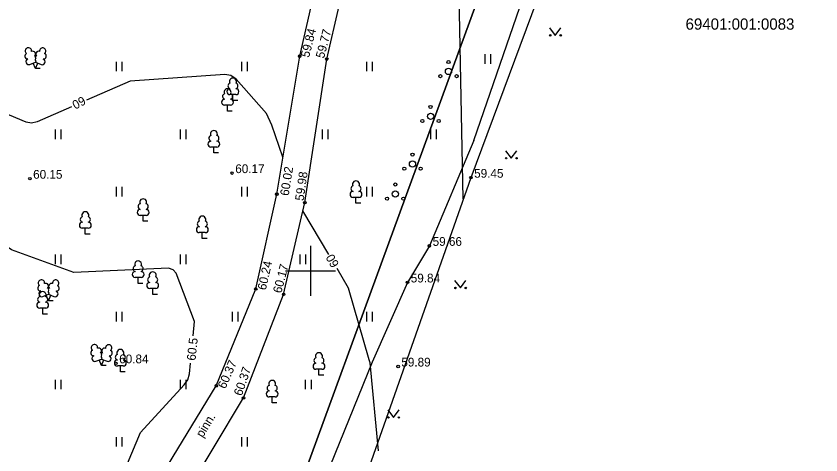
# Model space of a CAD drawing. Extents: x 641099 to 641614, y 6453870 to 6454751.
# Drawn here: x 641376.5 to 641440.8, y 6454185.3 to 6454220.4 of the extents above; entities that cross this region are included whole.
import ezdxf

# ---------------------------------------------------------------- set-up
doc = ezdxf.new("R2010")
doc.units = 0
for name, color, linetype in [('AED', 7, 'Continuous'), ('HALJASTUS', 7, 'Continuous'), ('HORISONTAAL-EH2000', 7, 'Continuous'), ('KORGUS-EH2000', 7, 'Continuous'), ('MOOTPIIR', 7, 'Continuous'), ('PIIR', 7, 'Continuous'), ('PUU', 7, 'Continuous'), ('TEE', 7, 'Continuous'), ('VORK', 7, 'Continuous')]:
    doc.layers.add(name, color=color, linetype=linetype)

msp = doc.modelspace()

# ---------------------------------------------------------------- linework, layer by layer
at = {"layer": 'AED'}
msp.add_lwpolyline([(641413.058, 6454210.43), (641409.507, 6454202.007), (641407.756, 6454199.082), (641404.925, 6454192.702), (641399.714, 6454179.831), (641398.668, 6454177.68), (641396.771, 6454167.663), (641396.75, 6454166.5)], dxfattribs=at)
at = {"layer": 'HALJASTUS'}
for p, q in [((641413.058, 6454210.43), (641422.553, 6454238.046)), ((641419.109, 6454219.442), (641419.572, 6454218.835)), ((641419.572, 6454218.835), (641420.018, 6454219.442)), ((641413.928, 6454217.318), (641413.928, 6454216.557)), ((641414.383, 6454217.318), (641414.383, 6454216.557)), ((641384.481, 6454216.721), (641384.481, 6454215.96)), ((641384.936, 6454216.721), (641384.936, 6454215.96)), ((641394.481, 6454216.721), (641394.481, 6454215.96)), ((641394.936, 6454216.721), (641394.936, 6454215.96)), ((641404.481, 6454216.721), (641404.481, 6454215.96)), ((641404.936, 6454216.721), (641404.936, 6454215.96)), ((641379.589, 6454211.308), (641379.589, 6454210.547)), ((641380.044, 6454211.308), (641380.044, 6454210.547)), ((641389.589, 6454211.308), (641389.589, 6454210.547)), ((641390.044, 6454211.308), (641390.044, 6454210.547)), ((641400.935, 6454211.308), (641400.935, 6454210.547)), ((641401.39, 6454211.308), (641401.39, 6454210.547)), ((641409.589, 6454211.308), (641409.589, 6454210.547)), ((641410.044, 6454211.308), (641410.044, 6454210.547)), ((641415.58, 6454209.615), (641416.043, 6454209.008)), ((641416.043, 6454209.008), (641416.489, 6454209.615)), ((641384.481, 6454206.721), (641384.481, 6454205.96)), ((641384.936, 6454206.721), (641384.936, 6454205.96)), ((641394.481, 6454206.721), (641394.481, 6454205.96)), ((641394.936, 6454206.721), (641394.936, 6454205.96)), ((641404.481, 6454206.721), (641404.481, 6454205.96)), ((641404.936, 6454206.721), (641404.936, 6454205.96)), ((641379.589, 6454201.308), (641379.589, 6454200.547)), ((641380.044, 6454201.308), (641380.044, 6454200.547)), ((641389.589, 6454201.308), (641389.589, 6454200.547)), ((641390.044, 6454201.308), (641390.044, 6454200.547)), ((641399.141, 6454201.308), (641399.141, 6454200.547)), ((641399.596, 6454201.308), (641399.596, 6454200.547)), ((641411.523, 6454199.246), (641411.986, 6454198.639)), ((641411.986, 6454198.639), (641412.432, 6454199.246)), ((641384.481, 6454196.721), (641384.481, 6454195.96)), ((641384.936, 6454196.721), (641384.936, 6454195.96)), ((641393.734, 6454196.721), (641393.734, 6454195.96)), ((641394.19, 6454196.721), (641394.19, 6454195.96)), ((641404.481, 6454196.721), (641404.481, 6454195.96)), ((641404.936, 6454196.721), (641404.936, 6454195.96)), ((641379.589, 6454191.308), (641379.589, 6454190.547)), ((641380.044, 6454191.308), (641380.044, 6454190.547)), ((641389.589, 6454191.308), (641389.589, 6454190.547)), ((641390.044, 6454191.308), (641390.044, 6454190.547)), ((641399.589, 6454191.308), (641399.589, 6454190.547)), ((641400.044, 6454191.308), (641400.044, 6454190.547)), ((641406.172, 6454188.894), (641406.635, 6454188.288)), ((641406.635, 6454188.288), (641407.081, 6454188.894)), ((641384.481, 6454186.721), (641384.481, 6454185.96)), ((641384.936, 6454186.721), (641384.936, 6454185.96)), ((641394.481, 6454186.721), (641394.481, 6454185.96)), ((641394.936, 6454186.721), (641394.936, 6454185.96))]:
    msp.add_line(p, q, dxfattribs=at)
for centre in [(641419.171, 6454218.835), (641420, 6454218.835), (641415.642, 6454209.008), (641416.471, 6454209.008), (641411.585, 6454198.639), (641412.414, 6454198.639), (641406.234, 6454188.288), (641407.063, 6454188.288)]:
    msp.add_circle(centre, 0.055, dxfattribs=at)
at = {"layer": 'HORISONTAAL-EH2000'}
for points in [[(641408.815, 6454224.707), (641409.829, 6454223.82), (641411.141, 6454223.163), (641411.454, 6454222.943), (641411.64, 6454222.646), (641411.851, 6454222.016), (641412.171, 6454205.757)], [(641397.803, 6454209.096), (641396.904, 6454211.643), (641396.484, 6454212.581), (641394.074, 6454215.325), (641393.63, 6454215.619), (641393.158, 6454215.702), (641385.579, 6454215.177), (641382.11, 6454213.656)], [(641380.895, 6454213.123), (641378.164, 6454211.925), (641377.703, 6454211.823), (641377.278, 6454211.898), (641374.076, 6454213.218), (641373.779, 6454213.191), (641373.541, 6454213.01), (641372.203, 6454209.596), (641371.875, 6454209.109), (641371.501, 6454208.852), (641369.915, 6454208.277)], [(641401.459, 6454201.313), (641399.4, 6454204.81)], [(641390.622, 6454194.81), (641390.732, 6454195.959), (641389.26, 6454199.836), (641389.022, 6454200.093), (641388.656, 6454200.222), (641381.074, 6454199.866), (641376.116, 6454201.7), (641373.659, 6454203.402), (641373.225, 6454203.561), (641372.8, 6454203.531), (641369.558, 6454202.517)], [(641405.443, 6454185.614), (641404.76, 6454192.656), (641404.691, 6454192.882), (641403.041, 6454198.628), (641402.124, 6454200.185)], [(641382.546, 6454176.294), (641381.634, 6454178.048), (641381.65, 6454178.552), (641381.869, 6454179.082), (641383.85, 6454180.984), (641386.424, 6454187.091), (641389.908, 6454190.894), (641390.186, 6454191.307), (641390.331, 6454191.772), (641390.412, 6454192.626)]]:
    msp.add_lwpolyline(points, dxfattribs=at)
at = {"layer": 'KORGUS-EH2000'}
for centre in [(641399.139, 6454217.167), (641401.302, 6454216.936), (641393.73, 6454207.823), (641377.574, 6454207.373), (641412.825, 6454207.453), (641397.313, 6454206.137), (641399.55, 6454205.459), (641409.507, 6454202.007), (641407.756, 6454199.082), (641395.629, 6454198.565), (641397.852, 6454198.128), (641384.453, 6454192.618), (641407.004, 6454192.361), (641392.474, 6454190.815), (641394.651, 6454189.846)]:
    msp.add_circle(centre, 0.1, dxfattribs=at)
at = {"layer": 'MOOTPIIR'}
msp.add_lwpolyline([(641439.735, 6454271.597), (641438.474, 6454265.536), (641427.972, 6454252.96), (641430.949, 6454247.639), (641430.366, 6454244.281), (641430.273, 6454241.996), (641429.155, 6454238.644), (641423.233, 6454240.466), (641422.553, 6454238.046), (641420.651, 6454229.775), (641418.532, 6454222.78), (641412.825, 6454207.453), (641402.479, 6454178.048), (641399.526, 6454166.2), (641397.63, 6454164.006), (641397.216, 6454160.878), (641396.779, 6454158.917), (641362.27, 6454160.432)], dxfattribs=at)
at = {"layer": 'PIIR'}
for points in [[(641468.37, 6454625.1), (641503.5, 6454663.59), (641613.5, 6454638.14), (641569.11, 6454557.56), (641609.54, 6454550.16), (641499.63, 6454225.28), (641490.72, 6454229.86), (641476.8, 6454193.98), (641465.32, 6454199.56), (641441.4, 6454151.24), (641437.89, 6454153.82), (641388.82, 6454159.04), (641393.05, 6454166.1), (641431.57, 6454271.54), (641430.99, 6454297.97), (641429.64, 6454358.16), (641431.2, 6454405.02), (641432.8, 6454452.01), (641434.31, 6454499.07), (641435.88, 6454543.83), (641433.17, 6454586.67)], [(641348.14, 6454291.29), (641367.8, 6454297.97), (641430.99, 6454297.97), (641431.57, 6454271.54), (641393.05, 6454166.1), (641337.74, 6454174.84), (641313.62, 6454220.11), (641302.23, 6454241.46), (641354.66, 6454213.64)]]:
    msp.add_lwpolyline(points, close=True, dxfattribs=at)
at = {"layer": 'PUU'}
for p, q in [((641377.578, 6454216.509), (641378.023, 6454216.684)), ((641378.018, 6454216.174), (641377.843, 6454216.614)), ((641378.018, 6454216.174), (641378.198, 6454216.614)), ((641378.023, 6454216.684), (641378.463, 6454216.504)), ((641378.398, 6454216.174), (641378.018, 6454216.174)), ((641394.044, 6454214.096), (641393.564, 6454214.096)), ((641393.804, 6454213.621), (641393.804, 6454214.096)), ((641393.615, 6454213.251), (641393.135, 6454213.251)), ((641393.375, 6454212.776), (641393.375, 6454213.251)), ((641394.184, 6454213.621), (641393.804, 6454213.621)), ((641393.755, 6454212.776), (641393.375, 6454212.776)), ((641392.522, 6454209.905), (641392.042, 6454209.905)), ((641392.282, 6454209.43), (641392.282, 6454209.905)), ((641392.662, 6454209.43), (641392.282, 6454209.43)), ((641403.88, 6454205.883), (641403.4, 6454205.883)), ((641403.64, 6454205.408), (641403.64, 6454205.883)), ((641404.02, 6454205.408), (641403.64, 6454205.408)), ((641386.867, 6454204.444), (641386.387, 6454204.444)), ((641386.627, 6454203.969), (641386.627, 6454204.444)), ((641382.244, 6454203.417), (641381.764, 6454203.417)), ((641382.004, 6454202.942), (641382.004, 6454203.417)), ((641387.007, 6454203.969), (641386.627, 6454203.969)), ((641382.384, 6454202.942), (641382.004, 6454202.942)), ((641391.596, 6454203.064), (641391.116, 6454203.064)), ((641391.356, 6454202.589), (641391.356, 6454203.064)), ((641391.736, 6454202.589), (641391.356, 6454202.589)), ((641386.465, 6454199.48), (641385.985, 6454199.48)), ((641386.225, 6454199.005), (641386.225, 6454199.48)), ((641386.605, 6454199.005), (641386.225, 6454199.005)), ((641387.63, 6454198.604), (641387.15, 6454198.604)), ((641387.39, 6454198.129), (641387.39, 6454198.604)), ((641378.615, 6454197.957), (641379.06, 6454198.132)), ((641379.055, 6454197.622), (641378.88, 6454198.062)), ((641379.055, 6454197.622), (641379.235, 6454198.062)), ((641379.06, 6454198.132), (641379.5, 6454197.952)), ((641387.77, 6454198.129), (641387.39, 6454198.129)), ((641378.837, 6454197.027), (641378.357, 6454197.027)), ((641378.597, 6454196.552), (641378.597, 6454197.027)), ((641379.435, 6454197.622), (641379.055, 6454197.622)), ((641378.977, 6454196.552), (641378.597, 6454196.552)), ((641382.853, 6454192.782), (641383.298, 6454192.957)), ((641383.293, 6454192.447), (641383.118, 6454192.887)), ((641383.293, 6454192.447), (641383.473, 6454192.887)), ((641383.298, 6454192.957), (641383.738, 6454192.777)), ((641383.673, 6454192.447), (641383.293, 6454192.447)), ((641385.045, 6454192.403), (641384.565, 6454192.403)), ((641384.805, 6454191.928), (641384.805, 6454192.403)), ((641385.185, 6454191.928), (641384.805, 6454191.928)), ((641400.919, 6454192.142), (641400.439, 6454192.142)), ((641400.679, 6454191.667), (641400.679, 6454192.142)), ((641401.059, 6454191.667), (641400.679, 6454191.667)), ((641397.182, 6454189.932), (641396.702, 6454189.932)), ((641396.942, 6454189.457), (641396.942, 6454189.932)), ((641397.322, 6454189.457), (641396.942, 6454189.457))]:
    msp.add_line(p, q, dxfattribs=at)
for points in [[(641378.023, 6454217.179), (641378.003, 6454217.104), (641378.003, 6454217.084), (641378.013, 6454217.054), (641378.033, 6454217.019), (641378.038, 6454216.999), (641378.023, 6454216.964), (641377.998, 6454216.914), (641377.993, 6454216.889), (641377.998, 6454216.874), (641378.008, 6454216.844), (641378.043, 6454216.784), (641378.048, 6454216.764), (641378.043, 6454216.744), (641378.028, 6454216.709), (641378.023, 6454216.684)], [(641379.06, 6454198.627), (641379.04, 6454198.552), (641379.04, 6454198.532), (641379.05, 6454198.502), (641379.07, 6454198.467), (641379.075, 6454198.447), (641379.06, 6454198.412), (641379.035, 6454198.362), (641379.03, 6454198.337), (641379.035, 6454198.322), (641379.045, 6454198.292), (641379.08, 6454198.232), (641379.085, 6454198.212), (641379.08, 6454198.192), (641379.065, 6454198.157), (641379.06, 6454198.132)], [(641383.298, 6454193.452), (641383.278, 6454193.377), (641383.278, 6454193.357), (641383.288, 6454193.327), (641383.308, 6454193.292), (641383.313, 6454193.272), (641383.298, 6454193.237), (641383.273, 6454193.187), (641383.268, 6454193.162), (641383.273, 6454193.147), (641383.283, 6454193.117), (641383.318, 6454193.057), (641383.323, 6454193.037), (641383.318, 6454193.017), (641383.303, 6454192.982), (641383.298, 6454192.957)]]:
    msp.add_lwpolyline(points, dxfattribs=at)
for centre, radius in [((641411.033, 6454216.698), 0.125), ((641410.383, 6454215.573), 0.125), ((641411.033, 6454215.948), 0.25), ((641411.683, 6454215.573), 0.125), ((641409.599, 6454213.108), 0.125), ((641409.599, 6454212.358), 0.25), ((641408.949, 6454211.983), 0.125), ((641410.249, 6454211.983), 0.125), ((641408.153, 6454209.301), 0.125), ((641408.153, 6454208.551), 0.25), ((641407.503, 6454208.176), 0.125), ((641408.803, 6454208.176), 0.125), ((641406.776, 6454206.907), 0.125), ((641406.776, 6454206.157), 0.25), ((641406.126, 6454205.782), 0.125), ((641407.426, 6454205.782), 0.125)]:
    msp.add_circle(centre, radius, dxfattribs=at)
for centre, radius, start, end in [((641377.461, 6454217.588), 0.256, 111.50269, 232.51731), ((641377.461, 6454217.588), 0.256, 350.48556, 111.50017), ((641378.597, 6454217.579), 0.256, 67.6168, 188.63142), ((641378.597, 6454217.579), 0.256, 306.59966, 67.61428), ((641377.387, 6454217.177), 0.224, 111.43041, 274.49868), ((641377.492, 6454216.732), 0.237, 111.50143, 291.50036), ((641377.796, 6454217.338), 0.224, 308.50412, 111.57247), ((641378.022, 6454216.941), 0.237, 66.76552, 111.50149), ((641378.259, 6454217.333), 0.225, 67.7016, 230.51262), ((641378.553, 6454216.724), 0.237, 247.61661, 67.61554), ((641378.664, 6454217.167), 0.224, 264.6183, 67.68657), ((641393.634, 6454214.794), 0.233, 109.02174, 253.14154), ((641393.804, 6454215.141), 0.277, 332.5799, 207.4201), ((641393.974, 6454214.794), 0.233, 286.85082, 70.98591), ((641393.375, 6454214.296), 0.277, 332.5799, 207.4201), ((641393.567, 6454214.333), 0.238, 90.0016, 269.3953), ((641394.041, 6454214.333), 0.238, 270.6047, 89.9984), ((641393.138, 6454213.488), 0.238, 90.0016, 269.3953), ((641393.205, 6454213.949), 0.233, 109.02174, 253.14154), ((641393.545, 6454213.949), 0.233, 286.85082, 70.98591), ((641393.612, 6454213.488), 0.238, 270.6047, 89.9984), ((641392.282, 6454210.95), 0.277, 332.5799, 207.4201), ((641392.112, 6454210.603), 0.233, 109.02174, 253.14154), ((641392.452, 6454210.603), 0.233, 286.85082, 70.98591), ((641392.045, 6454210.142), 0.238, 90.0016, 269.3953), ((641392.519, 6454210.142), 0.238, 270.6047, 89.9984), ((641403.47, 6454206.581), 0.233, 109.02174, 253.14154), ((641403.64, 6454206.928), 0.277, 332.5799, 207.4201), ((641403.81, 6454206.581), 0.233, 286.85082, 70.98591), ((641403.403, 6454206.12), 0.238, 90.0016, 269.3953), ((641403.877, 6454206.12), 0.238, 270.6047, 89.9984), ((641386.457, 6454205.142), 0.233, 109.02174, 253.14154), ((641386.627, 6454205.489), 0.277, 332.5799, 207.4201), ((641386.797, 6454205.142), 0.233, 286.85082, 70.98591), ((641382.004, 6454204.462), 0.277, 332.5799, 207.4201), ((641386.39, 6454204.681), 0.238, 90.0016, 269.3953), ((641386.864, 6454204.681), 0.238, 270.6047, 89.9984), ((641381.834, 6454204.115), 0.233, 109.02174, 253.14154), ((641382.174, 6454204.115), 0.233, 286.85082, 70.98591), ((641391.356, 6454204.109), 0.277, 332.5799, 207.4201), ((641381.767, 6454203.654), 0.238, 90.0016, 269.3953), ((641382.241, 6454203.654), 0.238, 270.6047, 89.9984), ((641391.119, 6454203.301), 0.238, 90.0016, 269.3953), ((641391.186, 6454203.762), 0.233, 109.02174, 253.14154), ((641391.526, 6454203.762), 0.233, 286.85082, 70.98591), ((641391.593, 6454203.301), 0.238, 270.6047, 89.9984), ((641386.055, 6454200.178), 0.233, 109.02174, 253.14154), ((641386.225, 6454200.525), 0.277, 332.5799, 207.4201), ((641386.395, 6454200.178), 0.233, 286.85082, 70.98591), ((641385.988, 6454199.717), 0.238, 90.0016, 269.3953), ((641386.462, 6454199.717), 0.238, 270.6047, 89.9984), ((641387.39, 6454199.649), 0.277, 332.5799, 207.4201), ((641378.498, 6454199.036), 0.256, 111.50269, 232.51731), ((641378.498, 6454199.036), 0.256, 350.48556, 111.50017), ((641378.833, 6454198.786), 0.224, 308.50412, 111.57247), ((641379.296, 6454198.781), 0.225, 67.7016, 230.51262), ((641379.634, 6454199.027), 0.256, 67.6168, 188.63142), ((641379.634, 6454199.027), 0.256, 306.59966, 67.61428), ((641387.153, 6454198.841), 0.238, 90.0016, 269.3953), ((641387.22, 6454199.302), 0.233, 109.02174, 253.14154), ((641387.56, 6454199.302), 0.233, 286.85082, 70.98591), ((641387.627, 6454198.841), 0.238, 270.6047, 89.9984), ((641378.424, 6454198.625), 0.224, 111.43041, 274.49868), ((641378.529, 6454198.18), 0.237, 111.50143, 291.50036), ((641378.597, 6454198.072), 0.277, 332.5799, 207.4201), ((641379.059, 6454198.389), 0.237, 66.76552, 111.50149), ((641379.59, 6454198.172), 0.237, 247.61661, 67.61554), ((641379.701, 6454198.615), 0.224, 264.6183, 67.68657), ((641378.427, 6454197.725), 0.233, 109.02174, 253.14154), ((641378.767, 6454197.725), 0.233, 286.85082, 70.98591), ((641378.36, 6454197.264), 0.238, 90.0016, 269.3953), ((641378.834, 6454197.264), 0.238, 270.6047, 89.9984), ((641382.736, 6454193.861), 0.256, 111.50269, 232.51731), ((641382.736, 6454193.861), 0.256, 350.48556, 111.50017), ((641383.071, 6454193.611), 0.224, 308.50412, 111.57247), ((641383.534, 6454193.606), 0.225, 67.7016, 230.51262), ((641383.872, 6454193.852), 0.256, 67.6168, 188.63142), ((641383.872, 6454193.852), 0.256, 306.59966, 67.61428), ((641382.662, 6454193.45), 0.224, 111.43041, 274.49868), ((641382.767, 6454193.005), 0.237, 111.50143, 291.50036), ((641383.297, 6454193.214), 0.237, 66.76552, 111.50149), ((641383.828, 6454192.997), 0.237, 247.61661, 67.61554), ((641383.939, 6454193.44), 0.224, 264.6183, 67.68657), ((641384.635, 6454193.101), 0.233, 109.02174, 253.14154), ((641384.805, 6454193.448), 0.277, 332.5799, 207.4201), ((641384.975, 6454193.101), 0.233, 286.85082, 70.98591), ((641400.679, 6454193.187), 0.277, 332.5799, 207.4201), ((641384.568, 6454192.64), 0.238, 90.0016, 269.3953), ((641385.042, 6454192.64), 0.238, 270.6047, 89.9984), ((641400.442, 6454192.38), 0.238, 90.0016, 269.3953), ((641400.509, 6454192.84), 0.233, 109.02174, 253.14154), ((641400.849, 6454192.84), 0.233, 286.85082, 70.98591), ((641400.917, 6454192.38), 0.238, 270.6047, 89.9984), ((641396.942, 6454190.977), 0.277, 332.5799, 207.4201), ((641396.772, 6454190.63), 0.233, 109.02174, 253.14154), ((641397.112, 6454190.63), 0.233, 286.85082, 70.98591), ((641396.705, 6454190.169), 0.238, 90.0016, 269.3953), ((641397.179, 6454190.169), 0.238, 270.6047, 89.9984)]:
    msp.add_arc(centre, radius, start, end, dxfattribs=at)
at = {"layer": 'TEE'}
for points in [[(641370.84, 6454165.091), (641374.125, 6454166.968), (641377.22, 6454169.864), (641379.954, 6454172.943), (641383.683, 6454177.764), (641387.815, 6454183.193), (641392.474, 6454190.815), (641395.629, 6454198.565), (641397.313, 6454206.137), (641399.139, 6454217.167), (641401.173, 6454226.08), (641403.883, 6454231.857), (641407.612, 6454236.253), (641411.532, 6454239.478), (641416.493, 6454241.258), (641420.11, 6454240.97), (641423.233, 6454240.466)], [(641376.662, 6454165.13), (641379.227, 6454168.011), (641381.976, 6454171.476), (641385.711, 6454176.135), (641389.801, 6454181.762), (641394.651, 6454189.846), (641397.852, 6454198.128), (641399.55, 6454205.459), (641401.302, 6454216.936), (641403.286, 6454225.494), (641405.875, 6454230.698), (641409.292, 6454234.479), (641412.978, 6454237.104), (641416.908, 6454238.578), (641419.61, 6454238.728), (641422.553, 6454238.046)]]:
    msp.add_lwpolyline(points, dxfattribs=at)
at = {"layer": 'VORK'}
for p, q in [((641400, 6454202), (641400, 6454198)), ((641398, 6454200), (641402, 6454200))]:
    msp.add_line(p, q, dxfattribs=at)

# ---------------------------------------------------------------- texts
at = {"layer": 'HORISONTAAL-EH2000'}
for s, rotation, p in [('60', 207.85516, (641381.79, 6454213.999)), ('60', 120.12716, (641402.316, 6454200.528)), ('60.5', 84.0389, (641390.808, 6454192.805))]:
    msp.add_text(s, height=0.7, rotation=rotation, dxfattribs=at).set_placement(p)
at = {"layer": 'KORGUS-EH2000'}
for s, rotation, p in [(' 59.84', 75.55117, (641399.818, 6454216.759)), (' 59.77', 75.2645, (641401.012, 6454216.695)), (' 60.02', 80.97211, (641398.214, 6454205.713)), (' 59.98', 81.78543, (641399.415, 6454205.314)), (' 60.24', 77.35987, (641396.377, 6454198.171)), (' 60.17', 75.23353, (641397.597, 6454197.922)), (' 60.37', 66.20616, (641393.088, 6454190.287)), (' 60.37', 71.38205, (641394.429, 6454189.718))]:
    msp.add_text(s, height=0.7, rotation=rotation, dxfattribs=at).set_placement(p)
for s, p in [(' 60.15', (641377.574, 6454207.373)), (' 60.17', (641393.73, 6454207.823)), (' 59.45', (641412.825, 6454207.453)), (' 59.66', (641409.507, 6454202.007)), (' 59.84', (641407.756, 6454199.082)), (' 60.84', (641384.453, 6454192.618)), (' 59.89', (641407.004, 6454192.361))]:
    msp.add_text(s, height=0.7, dxfattribs=at).set_placement(p)
at = {"layer": 'PIIR'}
msp.add_text('69401:001:0083', height=0.9, dxfattribs=at).set_placement((641429.982, 6454219.287))
at = {"layer": 'TEE'}
msp.add_text('pinn.', height=0.7, rotation=58.71494, dxfattribs=at).set_placement((641391.388, 6454186.628))

doc.saveas('drawing.dxf')
